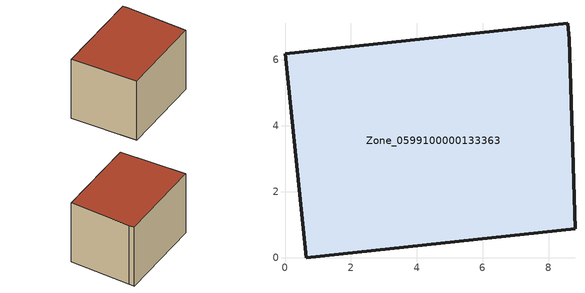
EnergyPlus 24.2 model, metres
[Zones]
Zone_0599100000133363
 floor ground (C_G): 8.8,0.87 0.65,0 0,6.19 8.58,7.11 8.63,6.63 z3.4
 wall outside (C_F): 8.63,6.63 8.58,7.11 0,6.19 0.65,0 8.8,0.87 8.63,6.63 z3.4:9.34
 roof outside (C_R): 8.58,7.11 0,6.19 0.65,0 8.8,0.87 8.63,6.63 z9.34
[BUILDING]
Pand.0599100000133363: North Axis=0; Terrain=City; Loads Convergence Tolerance Value=0.04; Temperature Convergence Tolerance Value=0.4; Solar Distribution=FullExterior; Maximum Number of Warmup Days=25; Minimum Number of Warmup Days=1
[Site:Location]
Rotterdam.The.Hague.AP_ZH_NLD Design_Conditions: Latitude=51.96; Longitude=4.45; Time Zone=1; Elevation=-4.5
[SITE:GROUNDTEMPERATURE:BUILDINGSURFACE]
18, 18, 18, 18, 18, 18, 18, 18, 18, 18, 18, 18
[MATERIAL] Thermal Absorptance=0.9; Solar Absorptance=0.7; Visible Absorptance=0.7
Name | Roughness | Thickness | Conductivity | Density | Specific Heat
G.TI.1946-1964 | MediumSmooth | 0.15 | 1 | 540 | 1210
F.TI.1946-1964 | Rough | 0.3 | 0.857143 | 1920 | 840
R.TI.1946-1964 | MediumRough | 0.2 | 0.277778 | 1500 | 1000
[CONSTRUCTION]
C_G: G.TI.1946-1964
C_F: F.TI.1946-1964
C_R: R.TI.1946-1964
[ZONE]
Zone_0599100000133363: Type=1; Multiplier=1; Ceiling Height=Autocalculate; Volume=Autocalculate; Floor Area=autocalculate; Part of Total Floor Area=Yes
[ZONEINFILTRATION:DESIGNFLOWRATE]
Infil_Zone_0599100000133363: Zone or ZoneList or Space or SpaceList=Zone_0599100000133363; Schedule=AlwaysOn; Design Flow Rate Calculation Method=Flow/Area; Flow Rate per Floor Area=0.003; Constant Term Coefficient=1; Temperature Term Coefficient=0; Velocity Term Coefficient=0; Velocity Squared Term Coefficient=0
[HVACTEMPLATE:ZONE:IDEALLOADSAIRSYSTEM]
Zone_0599100000133363: Maximum Heating Supply Air Temperature=50; Minimum Cooling Supply Air Temperature=13; Maximum Heating Supply Air Humidity Ratio=0.0156; Minimum Cooling Supply Air Humidity Ratio=0.0077; Heating Limit=NoLimit; Cooling Limit=NoLimit; Dehumidification Control Type=ConstantSensibleHeatRatio; Cooling Sensible Heat Ratio=0.7; Dehumidification Setpoint=60; Humidification Control Type=None; Humidification Setpoint=30; Outdoor Air Method=None; Outdoor Air Flow Rate per Person=0.00944; Outdoor Air Flow Rate per Zone Floor Area=0; Outdoor Air Flow Rate per Zone=0; Demand Controlled Ventilation Type=None; Outdoor Air Economizer Type=NoEconomizer; Heat Recovery Type=None; Sensible Heat Recovery Effectiveness=0.7; Latent Heat Recovery Effectiveness=0.65
[ZONECONTROL:THERMOSTAT]
ThermostatControl_Zone_0599100000133363: Zone or ZoneList=Zone_0599100000133363; Control Type Schedule=DualSetpointControlType; Control 1=Thermostat_Zone_0599100000133363; Temperature Difference Between Cutout And Setpoint=0
[THERMOSTATSETPOINT:DUALSETPOINT]
Thermostat_Zone_0599100000133363: Heating Setpoint Temperature Schedule=HeatingSetpoint_Zone_0599100000133363; Cooling Setpoint Temperature Schedule=CoolingSetpoint_Zone_0599100000133363
[SCHEDULE:COMPACT]
HeatingSetpoint_Zone_0599100000133363: Through: 12/31, For: AllDays, Until: 24:00, 21
CoolingSetpoint_Zone_0599100000133363: Through: 12/31, For: AllDays, Until: 24:00, 24
DualSetpointControlType: Through: 12/31, For: AllDays, Until: 24:00, 4
AlwaysOn: Through: 12/31, For: AllDays, Until: 24:00, 1
